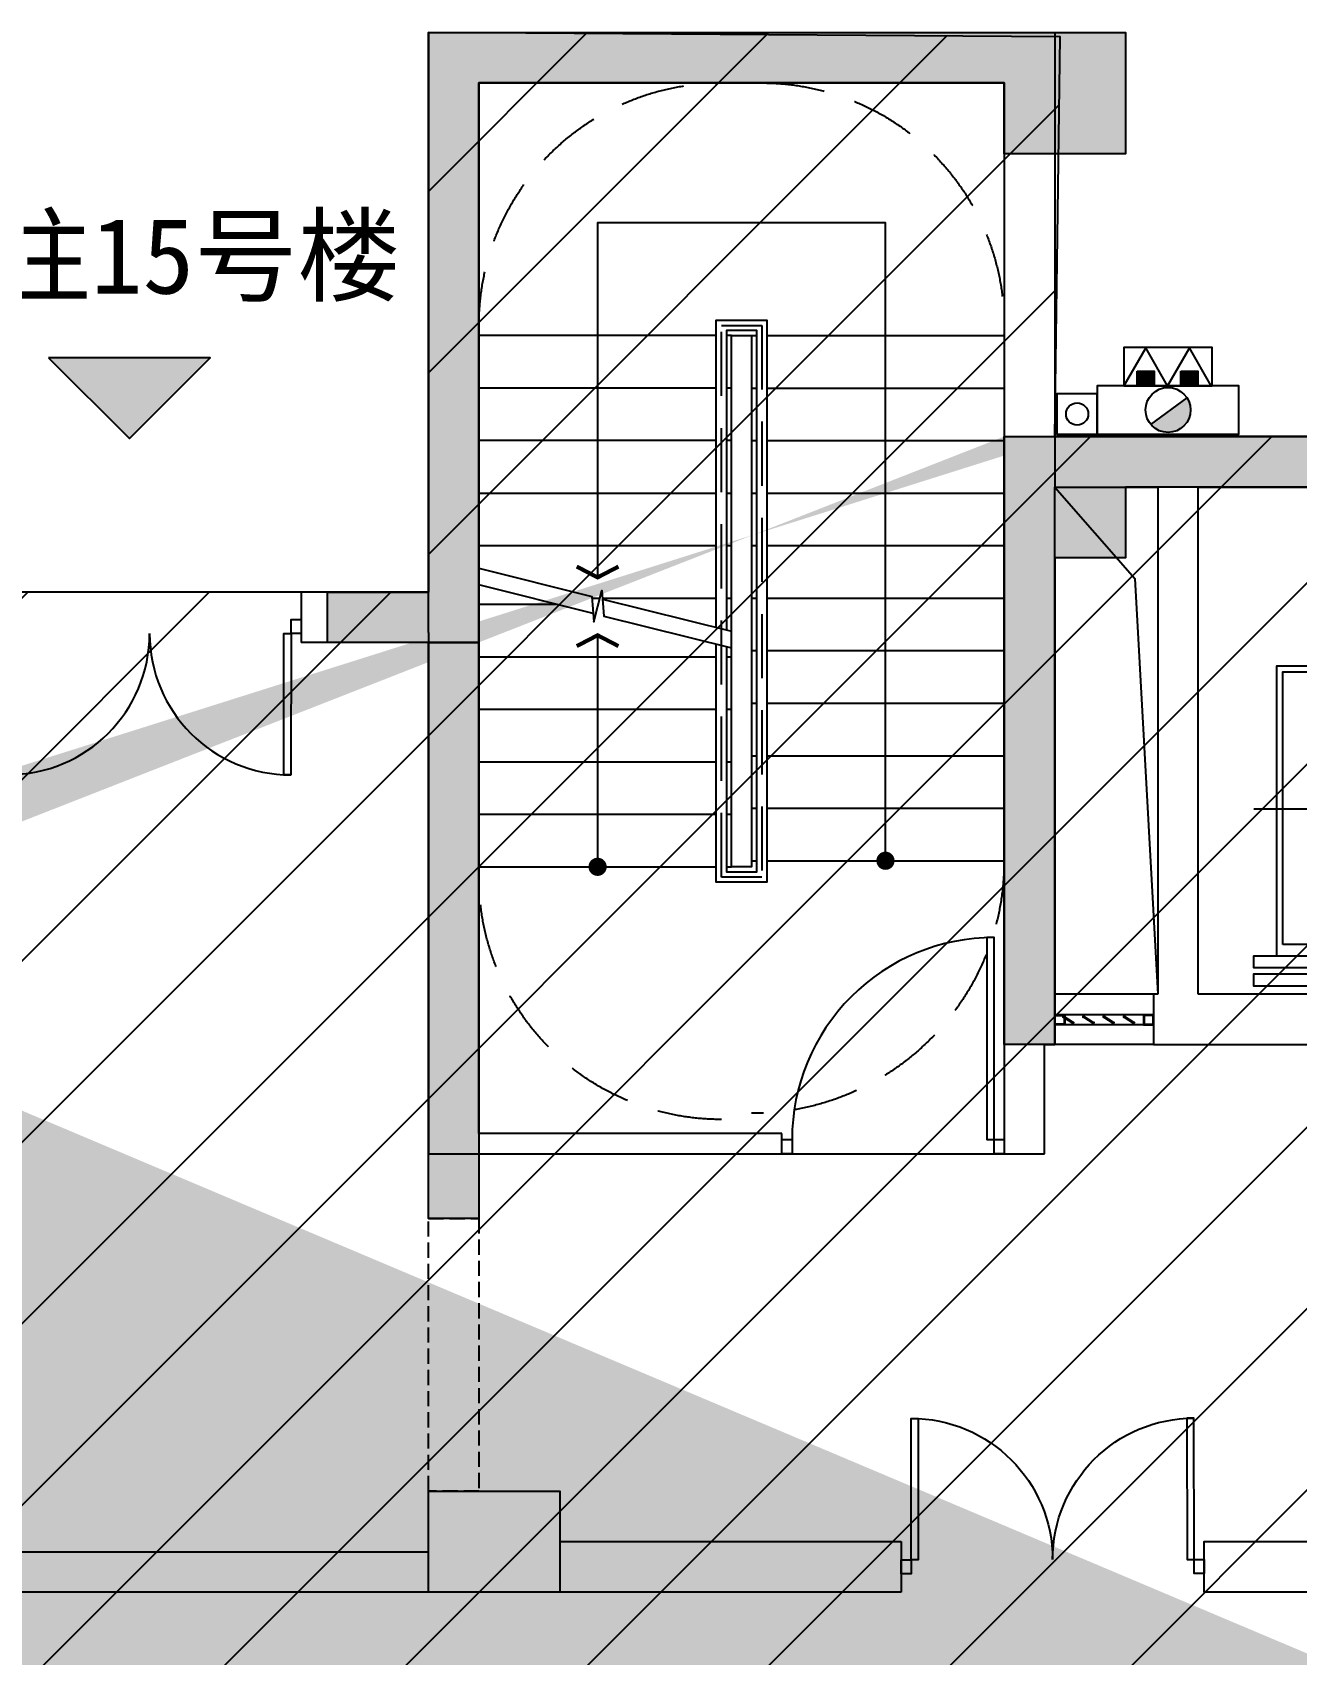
# Model space of a CAD drawing. Header units: millimetres. Extents: x 693907 to 1906102, y -24098 to 332602.
# Drawn here: x 764397 to 770654, y 153846 to 161875 of the extents above; entities that cross this region are included whole.
import ezdxf
from ezdxf.enums import TextEntityAlignment as Align

# ---------------------------------------------------------------- set-up
doc = ezdxf.new("R2010")
doc.units = ezdxf.units.MM
doc.header["$LTSCALE"] = 100
for name, pattern in [('X-BF-15$0$DASH', [0.35, 0.25, -0.1]), ('X-CORE-BF$0$HIDDEN2', [4.762499999999999, 3.175, -1.5875]), ('X-CORE-BF$0$XG-14CORE-SF$0$X1-CORE-SF$0$HIDDEN2', [4.762499999999999, 3.175, -1.5875])]:
    doc.linetypes.add(name, pattern=pattern)
for name, color, linetype in [('-ACO-TTLB', 153, 'Continuous'), ('15#-HW-B1F$0$S-HATCH-S', 252, 'Continuous'), ('A-HATCH', 251, 'Continuous'), ('A-ROOM-IDEN', 31, 'Continuous'), ('A-WIND-IDEN', 244, 'Continuous'), ('TP-DK-1(xhs)$0$P-J-DIM-L', 70, 'Continuous'), ('TP-DK-1(xhs)$0$P-X-L', 240, 'Continuous'), ('TP-DK-1(xhs)$0$P-X-M', 2, 'Continuous'), ('TP-DK-1(xhs)$0$P-X-X', 1, 'Continuous'), ('X-BF-15$0$A-WALL', 2, 'Continuous'), ('X-BF-15$0$xref(dwg引用图层)', 7, 'Continuous'), ('X-BF-15$0$XU-CORE-1F-N$0$A-DOOR', 190, 'Continuous'), ('X-CORE-BF$0$A-HOLE-FLOR', 242, 'Continuous'), ('X-CORE-BF$0$A-INDEX', 134, 'Continuous'), ('X-CORE-BF$0$A-RAIL', 55, 'Continuous'), ('X-CORE-BF$0$A-STAIR', 142, 'Continuous'), ('X-CORE-BF$0$A-WALL', 2, 'Continuous'), ('X-CORE-BF$0$XU-CORE-28F-1F$0$A-STAIR', 142, 'Continuous'), ('X-CORE-BF$0$XU-CORE-SF$0$A-EVTR', 193, 'Continuous'), ('X-CORE-BF$0$XU-CORE-SF$0$XU-CORE-SF$0$A-DOOR', 190, 'Continuous'), ('X-CORE-BF$0$XU-CORE-SF$0$XU-CORE-SF$0$A-SILL', 135, 'Continuous'), ('X-CORE-BF$0$XU-CORE-SF$0$XU-CORE-SF$0$A-STAIR', 142, 'Continuous'), ('X-CORE-BF$0$XU-CORE-SF$0$XU-CORE-SF$0$A-WIND', 126, 'Continuous'), ('xref(dwg引用图层)', 7, 'Continuous')]:
    doc.layers.add(name, color=color, linetype=linetype)
doc.layers.add('X-CORE-BF$0$XG-14CORE-SF$0$X1-CORE-SF$0$-ACO-PLTW', color=220, linetype='X-CORE-BF$0$XG-14CORE-SF$0$X1-CORE-SF$0$HIDDEN2', plot=False)
doc.styles.add('华文细黑', font='STXIHEI.TTF')

# ---------------------------------------------------------------- blocks, each defined once
blk = doc.blocks.new('*U272')
at = {"linetype": 'ByBlock', "lineweight": -2}
for points in [[(85.63800413600178, 734.9259365729326), (85.03035064822492, 34.92620031781171), (50.0303638354689, 34.95658299220056), (50.63801732324574, 734.9563192473214)], [(1415.637503020732, 733.7713949461566), (1415.029849532955, 33.77165869103573), (1450.029836345711, 33.74127601664689), (1450.637489833488, 733.7410122717677)], [(0.0303826743888418, 34.99998681275604), (50.0303638354689, 34.95658299220056), (49.96959848669122, -35.04339063331153), (-0.0303826743888418, -34.99998681275604)], [(1450.029836345711, 33.74127601664689), (1500.029817506791, 33.6978721960914), (1499.969052158013, -36.30210142942069), (1449.969070996933, -36.25869760886521)]]:
    blk.add_lwpolyline(points, close=True, dxfattribs=at)
for centre, start, end in [((50.0303638354689, 34.95658299220056), 359.950262879102, 89.95026287910191), ((1450.02983634571, 33.74127601664689), 89.95026287910191, 179.9502628791019)]:
    blk.add_arc(centre, 699.9999999999999, start, end, dxfattribs=at)
blk = doc.blocks.new('X-CORE-BF$0$XU-CORE-SF$0$A-EVTR-a')
for p, q in [((2.91038304567337e-11, 1825.000000000004), (0, 0)), ((-429.9999999999127, 1700.000000000011), (-429.9999999999709, 1750.000000000007)), ((-379.9999999999418, 1725.000000000004), (-429.9999999999709, 1725.000000000007)), ((380, 1725.000000000004), (430.0000000000291, 1725.000000000007)), ((429.9999999999709, 1700.000000000011), (430.0000000000291, 1750.000000000007)), ((843.999970488745, 915.0000000000218), (-843.9999999999709, 915.0000000000218)), ((550.0000000000291, 3.637978807091713e-12), (-549.9999999999709, 3.637978807091713e-12))]:
    blk.add_line(p, q)
for points in [[(-379.9999999999418, 1775.000000000004), (379.9999999999709, 1775.000000000004), (379.9999999999709, 1675.000000000004), (-379.9999999999127, 1675.000000000004)], [(843.999970488745, 190.0000000000036), (843.999970488745, 130.0000000000036), (-843.9999999999709, 130.0000000000036), (-843.9999999999709, 190.0000000000036)], [(843.999970488745, 100.0000000000036), (843.999970488745, 40.00000000000364), (-843.9999999999709, 40.00000000000364), (-843.9999999999709, 100.0000000000036)]]:
    blk.add_lwpolyline(points, close=True)
for points in [[(-731, 190.0000000000036), (-731, 1625.000000000004), (731.0000000000291, 1625.000000000004), (731.0000000000291, 190.0000000000036)], [(-700, 245.0000000000036), (-700, 1595.000000000004), (700.0000000000291, 1595.000000000004), (700.0000000000291, 245.0000000000036)], [(-399.9999999999709, 245.0000000000036), (-700, 245.0000000000036)], [(-399.9999999999709, 190.0000000000036), (-399.9999999999709, 245.0000000000036)], [(700.0000000000291, 245.0000000000036), (400.0000000000291, 245.0000000000036)], [(400.0000000000291, 245.0000000000036), (400.0000000000291, 190.0000000000036)]]:
    blk.add_lwpolyline(points)
blk.add_circle((2.91038304567337e-11, 1725.227272725901), 60)
blk.add_ellipse((0, 915.0000000000218), major_axis=(-60.06406158313622, 1.2783456e-09), ratio=0.9189189187334816, start_param=-1.570796326775339, end_param=4.712388980404247)
blk = doc.blocks.new('*U236')
for p, q in [((-25, 2.619345e-10), (-25.00000000000004, 489.9999999997092)), ((24.99999999988359, 2.619345e-10), (24.99999999988355, 489.9999999997092))]:
    blk.add_line(p, q)
for points in [[(24.99999999988355, 489.9999999997092), (-25.00000000011646, 489.9999999997092), (-25.00000000011646, 439.9999999997237), (24.99999999988355, 439.9999999997237)], [(24.99999999988355, 489.9999999997092), (-25.00000000011646, 489.9999999997092), (-25.00000000011646, 439.9999999997237), (24.99999999988355, 439.9999999997237)], [(21.99999999988355, 486.9999999997092), (-22.00000000011645, 486.9999999997092), (-22.00000000011645, 442.9999999997237), (21.99999999988355, 442.9999999997237)], [(21.99999999988355, 486.9999999997092), (-22.00000000011645, 486.9999999997092), (-22.00000000011645, 442.9999999997237), (21.99999999988355, 442.9999999997237)], [(15.99999999534339, 395.0000000000073), (12.99999999580905, 395.0000000000073), (12.99999999580905, 398.9013705176549), (-16.00000000488944, 445.0000000000073), (-16.00000000488944, 450.0000000000218), (-13.00000000488944, 450.0000000000073), (-13.00000000488944, 446.0987830509475), (15.99999999580905, 399.9999999995125), (15.99999999580905, 395.0000000000073)], [(15.99999999534339, 295.0000000000073), (12.99999999580905, 295.0000000000073), (12.99999999580905, 298.9013705176549), (-16.00000000488944, 345.0000000000073), (-16.00000000488944, 350.0000000000218), (-13.00000000488944, 350.0000000000073), (-13.00000000488944, 346.0987830509475), (15.99999999580905, 299.9999999995125), (15.99999999580905, 295.0000000000073)], [(15.99999999534339, 195.0000000000073), (12.99999999580905, 195.0000000000073), (12.99999999580905, 198.9013705176549), (-16.00000000488944, 245.0000000000073), (-16.00000000488944, 250.0000000000218), (-13.00000000488944, 250.0000000000073), (-13.00000000488944, 246.0987830509475), (15.99999999580905, 199.9999999995125), (15.99999999580905, 195.0000000000073)], [(15.99999999534339, 95.00000000000728), (12.99999999580905, 95.00000000000728), (12.99999999580905, 98.90137051765487), (-16.00000000488944, 145.0000000000073), (-16.00000000488944, 150.0000000000218), (-13.00000000488944, 150.0000000000073), (-13.00000000488944, 146.0987830509475), (15.99999999580905, 99.99999999951251), (15.99999999580905, 95.00000000000728)], [(24.99999999988359, 0), (-25, 0), (-25, 50), (24.99999999988359, 50)], [(24.99999999988359, 0), (-25, 0), (-25, 50), (24.99999999988359, 50)], [(21.99999999988358, 3), (-22, 3), (-22, 47), (21.99999999988358, 47)], [(21.99999999988358, 3), (-22, 3), (-22, 47), (21.99999999988358, 47)]]:
    blk.add_lwpolyline(points, close=True)
blk = doc.blocks.new('*U237')
at = {"color": 0, "linetype": 'ByBlock', "lineweight": -2}
for points in [[(-85.00000000000955, 1034.999999999999), (-85.00000000000023, 34.99999999999928), (-50.00000000000068, 34.99999999999957), (-50.00000000000909, 1035)], [(-1100, 34.99999999999), (-1050, 34.99999999999014), (-1050, -35.00000000000971), (-1100, -35.0000000000099)], [(-50.00000000000068, 34.99999999999957), (-4.547473508864641e-13, 35.00000000000007), (4.547473508864641e-13, -35.00000000000007), (-49.99999999999955, -35.00000000000062)]]:
    blk.add_lwpolyline(points, close=True, dxfattribs=at)
blk.add_arc((-50.00000000000068, 34.99999999999957), 999.9999999999985, 89.99999999998697, 180.0000000000015, dxfattribs=at)
blk = doc.blocks.new('*U234')
blk.add_line((0, 1146.066007529217), (0, 5.820766091346741e-11))
at = {"const_width": 20}
blk.add_lwpolyline([(-103.2712357440614, 1092.438606896735), (0, 1146.066007529217), (103.2712357440614, 1092.438606896735)], dxfattribs=at)
at = {"const_width": 44.99995500000003}
blk.add_lwpolyline([(-5.763661987613887, -21.7492341932375, 0.9999999999999999), (5.763661987613887, 21.7492341932375, 1)], format="xyb", close=True, dxfattribs=at)
blk = doc.blocks.new('*U235')
blk.add_lwpolyline([(0, 5.820766091346741e-11), (0, 3158.309481982392), (1424.999878989211, 3158.309481982392), (1424.999878989211, 1402.493815902756)])
at = {"const_width": 20}
blk.add_lwpolyline([(1528.271114733272, 1456.121216535237), (1424.999878989211, 1402.493815902756), (1321.728643245149, 1456.121216535237)], dxfattribs=at)
at = {"const_width": 44.99995500000003}
blk.add_lwpolyline([(-5.763661987613887, -21.7492341932375, 0.9999999999999999), (5.763661987613887, 21.7492341932375, 1)], format="xyb", close=True, dxfattribs=at)
blk = doc.blocks.new('X-CORE-BF')
at = {"layer": 'X-CORE-BF$0$A-HOLE-FLOR'}
blk.add_lwpolyline([(10090.00003948266, 11609.99986065071), (9692.60833295955, 11157.47644970033), (9580.000042568485, 9099.999860619952)], dxfattribs=at)
at = {"layer": 'X-CORE-BF$0$A-INDEX'}
for points in [[(12939.99992855525, 11208.20163235982), (12380.27817986027, 11068.27119518608), (12370.57675485882, 10942.15267016719), (12331.77105485302, 11097.37547019045), (12322.06962985155, 10971.25694517155), (11689.99992765986, 10813.23951962364)], [(12373.81056319263, 10984.19217850682), (12939.99992464075, 11125.73951886885)], [(12328.5372465192, 11055.33596185082), (11689.9999283079, 10895.70163229798)]]:
    blk.add_lwpolyline(points, dxfattribs=at)
at = {"layer": 'X-CORE-BF$0$A-RAIL'}
for points in [[(11764.99992833185, 10914.45163230397), (11764.99993498702, 12434.98101666396), (11514.9999344156, 12434.98101666396), (11514.99991914566, 9654.54009588165), (11764.99991914566, 9654.54009588165), (11764.99992772336, 10831.98951963951)], [(11714.99992764585, 10819.48951962014), (11714.99991914566, 9704.54009588165), (11564.99991914566, 9704.54009588165), (11564.99993446232, 12384.98101666396), (11714.99993511927, 12384.98101666396), (11714.9999282831, 10901.95163229178)]]:
    blk.add_lwpolyline(points, dxfattribs=at)
at = {"layer": 'X-CORE-BF$0$A-STAIR'}
blk.add_lwpolyline([(11589.99993449506, 12359.98101666396), (11589.99991914519, 9729.764070178819), (11689.99991914519, 9729.764070178819), (11689.99993981517, 12359.98101666396)], close=True, dxfattribs=at)
at = {"layer": 'X-CORE-BF$0$A-STAIR', "linetype": 'X-CORE-BF$0$HIDDEN2'}
for centre, radius, start, end in [((11539.99994005216, 12409.98101666396), 1200.01065881076, 89.75850966096029, 182.3879942400148), ((11739.99993425806, 12409.98101666396), 1200.01065881076, 357.6120057599852, 90.24149033903963), ((11589.99991938266, 9759.981016663962), 1249.999876814172, 180, 270), ((11739.99991996642, 9679.54009588165), 1200.020725846516, 270, 1.69240073923495)]:
    blk.add_arc(centre, radius, start, end, dxfattribs=at)
at = {"layer": 'X-CORE-BF$0$A-WALL'}
for p, q in [((12940.00004256848, 13609.98101666469), (10340.00004256848, 13609.98101666469)), ((10340.00004256848, 13609.98101666469), (10340.00004256848, 8409.981016664475)), ((12939.99979572283, 8409.981016664417), (12940.00004256848, 13609.98101666469)), ((9380.000042568485, 11609.99986061995), (7260.000042568485, 11609.99986061995)), ((7260.000042568485, 11609.99986061995), (7260.000042568485, 9099.999860619952)), ((9380.000042568485, 9099.999860619952), (9380.000042568485, 11609.99986061995)), ((10090.00003948266, 11609.99986065071), (9580.000042568485, 11609.99986061995)), ((9580.000042568485, 11609.99986061995), (9580.000042568485, 9099.999860619952)), ((10090.00003948266, 9099.999860650714), (10090.00003948266, 11609.99986065071)), ((13189.9995902142, 10889.99984677695), (13189.9998390591, 8309.981016664475)), ((7260.000042568485, 9099.999860619952), (7710.000042568485, 9099.999860619973)), ((7710.000042568485, 9099.999860619973), (7710.000042568485, 8849.999860619973)), ((8810.000042568485, 8849.999860619973), (8810.000042568485, 9099.999860619973)), ((8810.000042568485, 9099.999860619973), (9380.000042568485, 9099.999860619952)), ((9580.000042568485, 9099.999860619952), (9600.000042568485, 9099.999860619952)), ((9600.000042568485, 9099.999860619952), (9600.000042568485, 8849.999860619952)), ((10090.00004256848, 8849.999860619952), (10090.00004256848, 9099.999860619952)), ((10090.00004256848, 9099.999860619952), (10090.00003948266, 9099.999860650714)), ((7710.000042568485, 8849.999860619973), (7582.998118382005, 8849.999860599193)), ((9600.000042568485, 8849.999860619952), (8810.000042568485, 8849.999860619973)), ((10140.00004256848, 8849.999860619952), (10090.00004256848, 8849.999860619952)), ((10140.00004256848, 8309.981016664475), (10140.00004256848, 8849.999860619952)), ((13189.99981976712, 8509.999920076836), (13189.9997917419, 8509.999920076836)), ((13189.9997917419, 8509.999920076836), (13189.9997917419, 8309.981016664475)), ((10340.00004256848, 8409.981016664475), (10340.00004256848, 8409.981016664475)), ((10340.00004256848, 8409.981016664475), (10340.00004256848, 8309.981016664475)), ((11440.00004256848, 8309.98101666442), (11440.00004256848, 8409.981016664478)), ((11440.00004256848, 8409.981016664478), (12939.99979572283, 8409.981016664417)), ((10340.00004256848, 8309.981016664475), (10140.00004256848, 8309.981016664475)), ((11660.00004256848, 8309.981016664475), (11440.00004256848, 8309.98101666442)), ((11780.00004256846, 8309.981016664475), (11660.00004256846, 8309.981016664475)), ((11660.00004256846, 8309.981016664475), (11660.00004256848, 8309.981016664475)), ((13189.9998390591, 8309.981016664475), (11780.00004256848, 8309.981016664475)), ((11780.00004256848, 8309.981016664475), (11780.00004256846, 8309.981016664475))]:
    blk.add_line(p, q, dxfattribs=at)
for points in [[(13189.9995902142, 10889.99984677695), (13189.9995902142, 13859.98101667001), (10090.00003948266, 13859.98101660394), (10090.00003948266, 11609.99986065071)], [(7010.000041480671, 9099.99985512023), (7010.000040899555, 10790.00002438316)]]:
    blk.add_lwpolyline(points, dxfattribs=at)
at = {"layer": 'X-CORE-BF$0$XG-14CORE-SF$0$X1-CORE-SF$0$-ACO-PLTW'}
blk.add_lwpolyline([(11739.99993425806, 12409.98101666396), (11539.99993372319, 12409.98101666396), (11539.99991996642, 9679.54009588165), (11739.99991996642, 9679.54009588165)], close=True, dxfattribs=at)
at = {"layer": 'X-CORE-BF$0$XU-CORE-28F-1F$0$A-STAIR'}
for p, q in [((11714.99998143205, 11579.98101666396), (11689.99998152431, 11579.98101666396)), ((12939.99979572283, 11579.98101666396), (11764.99998130831, 11579.98101666396)), ((11714.99997264714, 11319.98101666396), (11689.99997261407, 11319.98101666396)), ((12939.99979572283, 11319.98101666396), (11764.99997277238, 11319.98101666396)), ((11714.99996386224, 11059.98101666396), (11689.99996370383, 11059.98101666396)), ((12328.8945584279, 11059.98101666396), (11764.99996423645, 11059.98101666396)), ((12379.6404738201, 11059.98101666396), (12341.11966823463, 11059.98101666396)), ((12939.99979572283, 11029.98111208443), (12556.96629750308, 11029.98111208443)), ((11714.99995507732, 10769.98111208443), (11689.99995479359, 10769.98111208443)), ((12939.99979572283, 10769.98111208443), (11764.9999557005, 10769.98111208443)), ((11714.99994629242, 10509.98111208443), (11689.99994588335, 10509.98111208443)), ((12939.99979572283, 10509.98111208443), (11764.99994716457, 10509.98111208443)), ((11714.99993750751, 10249.98111208443), (11689.99993697311, 10249.98111208443)), ((12939.99979572283, 10249.98111208443), (11764.99993862864, 10249.98111208443)), ((11714.9999287226, 9989.981112084432), (11689.99992806287, 9989.981112084432)), ((12939.99979572283, 9989.981112084432), (11764.9999300927, 9989.981112084432)), ((11714.99991993769, 9729.981112084432), (11689.99991915263, 9729.981112084432)), ((12939.99979572283, 9729.981112084432), (11764.99992155677, 9729.981112084432))]:
    blk.add_line(p, q, dxfattribs=at)
for points in [[(11514.99991981302, 12359.98101666396), (10340.00004256848, 12359.98101666396)], [(11589.99991938266, 12359.98101666396), (11564.99991945818, 12359.98101666396)], [(11689.99995492757, 12359.98101666396), (11714.99995485205, 12359.98101666396)], [(11764.99995449721, 12359.98101666396), (12939.99983174174, 12359.98101666396)], [(11514.99991981302, 12099.98101666396), (10340.00004256848, 12099.98101666396)], [(11589.99991938266, 12099.98101666396), (11564.99991945818, 12099.98101666396)], [(11689.99995492757, 12099.98101666396), (11714.99995485205, 12099.98101666396)], [(11764.99995449721, 12099.98101666396), (12939.99983174174, 12099.98101666396)], [(11514.99991981302, 11839.98101666396), (10340.00004256848, 11839.98101666396)], [(11589.99991938266, 11839.98101666396), (11564.99991945818, 11839.98101666396)], [(11689.99995492757, 11839.98101666396), (11714.99995485205, 11839.98101666396)], [(11764.99995449721, 11839.98101666396), (12939.99983174174, 11839.98101666396)], [(11514.99991981302, 11579.98101666396), (10340.00004256848, 11579.98101666396)], [(11589.99991938266, 11579.98101666396), (11564.99991945818, 11579.98101666396)], [(11514.99991981302, 11319.98101666396), (10340.00004256848, 11319.98101666396)], [(11589.99991938266, 11319.98101666396), (11564.99991945818, 11319.98101666396)], [(11514.99991981302, 11059.98101666396), (10340.00004256848, 11059.98101666396)], [(11589.99991938266, 11059.98101666396), (11564.99991945818, 11059.98101666396)], [(11514.99991981302, 10799.98101666396), (10340.00004256848, 10799.98101666396)], [(11589.99991938266, 10799.98101666396), (11564.99991945818, 10799.98101666396)], [(11514.99991981302, 10539.98101666396), (10340.00004256848, 10539.98101666396)], [(11589.99991938266, 10539.98101666396), (11564.99991945818, 10539.98101666396)], [(11514.99991981302, 10279.98101666396), (10340.00004256848, 10279.98101666396)], [(11589.99991938266, 10279.98101666396), (11564.99991945818, 10279.98101666396)], [(11514.99991981302, 10019.98101666396), (10340.00004256848, 10019.98101666396)], [(11589.99991938266, 10019.98101666396), (11564.99991945818, 10019.98101666396)], [(11514.99991981302, 9759.981016663962), (10340.00004256848, 9759.981016663962)], [(11589.99991938266, 9759.981016663962), (11564.99991945818, 9759.981016663962)]]:
    blk.add_lwpolyline(points, dxfattribs=at)
at = {"layer": 'X-CORE-BF$0$XU-CORE-SF$0$XU-CORE-SF$0$A-SILL'}
for points in [[(9600.000042568485, 9099.999860619952), (10090.00004256848, 9099.999860619952)], [(9600.000042568485, 8849.999860619952), (10090.00004256854, 8849.99986062129)]]:
    blk.add_lwpolyline(points, dxfattribs=at)
at = {"layer": 'X-CORE-BF$0$XU-CORE-SF$0$XU-CORE-SF$0$A-STAIR'}
blk.add_lwpolyline([(11440.00004256848, 8309.98101666442), (10340.00004256848, 8309.98101666442)], dxfattribs=at)
at = {"layer": 'X-CORE-BF$0$A-INDEX'}
blk.add_blockref('*U235', (10927.49997965059, 9759.981016663962), dxfattribs=at)
at = {"layer": 'X-CORE-BF$0$A-INDEX', "xscale": -1}
blk.add_blockref('*U234', (12352.4998586398, 9729.981112084432), dxfattribs=at)
at = {"layer": 'X-CORE-BF$0$XU-CORE-SF$0$A-EVTR', "xscale": -1}
blk.add_blockref('X-CORE-BF$0$XU-CORE-SF$0$A-EVTR-a', (8260.000042568543, 9099.999860619973), dxfattribs=at)
at = {"layer": 'X-CORE-BF$0$XU-CORE-SF$0$XU-CORE-SF$0$A-DOOR', "extrusion": (0, 0, -1), "zscale": -1}
blk.add_blockref('*U237', (-10340.00004256848, 8344.981016664431), dxfattribs=at)
at = {"layer": 'X-CORE-BF$0$XU-CORE-SF$0$XU-CORE-SF$0$A-WIND', "rotation": 270}
blk.add_blockref('*U236', (9600.000042568776, 8972.821054963162), dxfattribs=at)
blk = doc.blocks.new('*U274')
at = {"linetype": 'ByBlock', "lineweight": -2}
for points in [[(-0.03038267438884178, -34.99998681275603), (49.96959848669122, -35.04339063331153), (50.0303638354689, 34.95658299220055), (0.03038267438884178, 34.99998681275603)], [(1449.969070996933, -36.25869760886521), (1499.969052158013, -36.30210142942069), (1500.029817506791, 33.6978721960914), (1450.02983634571, 33.74127601664688)], [(84.36193181167042, -735.0735095628213), (84.96958529944723, -35.07377330770037), (49.96959848669122, -35.04339063331153), (49.36194499891437, -735.0431268884323)], [(1414.3614306964, -736.2280511895972), (1414.969084184177, -36.22831493447636), (1449.969070996933, -36.25869760886521), (1449.361417509157, -736.2584338639859)]]:
    blk.add_lwpolyline(points, close=True, dxfattribs=at)
for centre, start, end in [((49.96959848669122, -35.04339063331153), 269.950262879102, 359.950262879102), ((1449.969070996933, -36.25869760886521), 179.950262879102, 269.950262879102)]:
    blk.add_arc(centre, 699.9999999999998, start, end, dxfattribs=at)
blk = doc.blocks.new('X-BF-15')
at = {"color": 4, "linetype": 'X-BF-15$0$DASH', "ltscale": 3}
blk.add_lwpolyline([(27210.00033089661, 6639.999654809071), (27210.00033089655, 7989.999654809071), (27460.19791106982, 7989.999654809071), (27460.19791106987, 6639.999654809071)], close=True, dxfattribs=at)
at = {"layer": 'X-BF-15$0$A-WALL'}
for p, q in [((26580.06332537756, 11089.99976301403), (26580.06332537756, 10839.99976301403)), ((27860.0019027055, 6389.827003708691), (29550.06131385235, 6389.827003708691)), ((29550.06131385235, 6389.827003708691), (29550.06131385235, 6139.999654809071)), ((24500.4034093628, 6339.827003708691), (27210.0019027055, 6339.827003708575)), ((27210.00190270555, 6139.999654809013), (24300.4262781346, 6139.999654809071)), ((29550.06131385235, 6139.999654809071), (27860.00190270544, 6139.999654809071))]:
    blk.add_line(p, q, dxfattribs=at)
for points in [[(27210.00039553657, 11089.99976301403), (26580.06332537756, 11089.99976301403)], [(27210.00039071401, 10839.99976301403), (26580.06332537756, 10839.99976301403)], [(33339.99995744895, 6139.999654809071), (31050.03875689188, 6139.999654809071), (31050.03875689188, 6389.827003708691), (33139.79443493395, 6389.827003708691)]]:
    blk.add_lwpolyline(points, dxfattribs=at)
at = {"layer": 'X-BF-15$0$xref(dwg引用图层)', "xscale": -1}
blk.add_blockref('X-CORE-BF', (40399.99998575079, 0), dxfattribs=at)
at = {"layer": 'X-BF-15$0$XU-CORE-1F-N$0$A-DOOR', "rotation": 180}
blk.add_blockref('*U272', (26580.03294270314, 10919.66441699292), dxfattribs=at)
at = {"layer": 'X-BF-15$0$XU-CORE-1F-N$0$A-DOOR', "xscale": -1, "rotation": 180}
blk.add_blockref('*U274', (29550.06131385235, 6264.913329258852), dxfattribs=at)
blk = doc.blocks.new('15#-HW-B1F$0$1616121653', base_point=(510310.1637273663, -168713.9568305279))
at = {"layer": '15#-HW-B1F$0$S-HATCH-S'}
h = blk.add_hatch(color=256, dxfattribs=at)
h.dxf.hatch_style = 1
h.paths.add_polyline_path([(547710.3661771624, -157423.956800355), (547010.3661345802, -157423.9568003549), (547010.3661345802, -157673.9568003549), (547460.3661407642, -157673.9568003549), (547460.3663102058, -160363.9569046612), (548320.3664494455, -160363.9569046612), (548320.3664494455, -160113.9569046612), (547710.3662978378, -160113.9569046612)], flags=17)
edge = h.paths.add_edge_path()
edge.add_line((551860.3934972812, -166453.9568003549), (551860.5646819114, -167953.9568003549))
edge.add_line((551860.5646819114, -167953.9568003549), (551860.5646819114, -168003.9569533721))
edge.add_line((551860.5646819114, -168003.9569533721), (551110.5646819114, -168003.9569533721))
edge.add_line((551110.5646819114, -168003.9569533721), (551110.5646819114, -167753.9569533721))
edge.add_line((551110.5646819114, -167753.9569533721), (551610.3662069929, -167753.9569533721))
edge.add_line((551610.3662069929, -167753.9569533721), (551610.1980571961, -166453.9767687804))
edge.add_line((551610.1980571961, -166453.9767687804), (551360.3934995602, -166453.9767687804))
edge.add_line((551360.3934995602, -166453.9767687804), (551360.3934995602, -165953.9767687804))
edge.add_line((551360.3934995602, -165953.9767687804), (551860.3934995602, -165953.9767687804))
edge.add_line((551860.3934995602, -165953.9767687804), (551860.3934995602, -166453.9767687804))
edge.add_line((551110.5647244691, -162123.956953372), (551860.5646819114, -162123.956953372))
edge.add_line((551860.5646819114, -162123.956953372), (551860.5646819114, -163773.9569046612))
edge.add_line((551860.5646819114, -163773.9569046612), (551610.3662070041, -163773.9569046612))
edge.add_line((551610.3662070041, -163773.9569046612), (551610.3662070041, -162373.9582608762))
edge.add_line((551610.3662070041, -162373.9582608762), (549460.36698539, -162373.9582608762))
edge.add_line((549460.36698539, -162373.9582608762), (549460.36698539, -162123.9569046611))
edge.add_line((549460.36698539, -162123.9569046611), (550860.36698539, -162123.9569046611))
edge.add_line((550860.3668711134, -162123.956953372), (550860.3668711134, -160363.9569046612))
edge.add_line((550860.3668711134, -160363.9569046612), (550360.3668711134, -160363.9569046612))
edge.add_line((550360.3668711134, -160363.9569046612), (550360.3668711134, -160113.9569046612))
edge.add_line((550360.3668711134, -160113.9569046612), (550860.3668711134, -160113.9569046612))
edge.add_line((550860.3668711134, -160113.9569046612), (550860.366871113, -159263.9569046611))
edge.add_line((550860.366871113, -159263.9569046611), (550610.5647244689, -159263.9569046611))
edge.add_line((550610.5647244689, -159263.9569046611), (550610.5647244689, -158763.9569046611))
edge.add_line((550610.5647244689, -158763.9569046611), (551110.5647244689, -158763.9569046611))
edge.add_line((551110.5647244689, -158763.9569046611), (551110.5647244691, -159263.9569046611))
edge.add_line((551110.5647244691, -159263.9569046611), (551110.5647244691, -160363.9569046612))
edge.add_line((551110.5647244691, -160363.9569046612), (551110.3668711134, -160363.9569046612))
edge.add_line((551110.3668711134, -160363.9569046612), (551110.3668711134, -162123.956953372))
edge.add_line((538820.3659660635, -168003.9572796901), (538820.3659703413, -164853.9569076179))
edge.add_line((538820.3659703413, -164853.9569076179), (538570.3659703413, -164853.9569076179))
edge.add_line((538570.3659703413, -164853.9569076179), (538570.3659660635, -166753.9569076179))
edge.add_line((538570.3659660635, -166753.9569076179), (537920.3662070297, -166753.9569076179))
edge.add_line((537920.3662070297, -166753.9569076179), (537920.3662070297, -167003.9569076179))
edge.add_line((537920.3662070297, -167003.9569076179), (538570.3659660635, -167003.9569076179))
edge.add_line((538570.3659660635, -167003.9569076179), (538570.3659660635, -168003.95727969))
edge.add_line((538570.3659660635, -168003.95727969), (538820.3659660635, -168003.9569533721))
edge.add_line((544750.3664408266, -167503.956930495), (544750.3664408266, -167003.9569076179))
edge.add_line((544750.3664408266, -167003.9569076179), (545400.3661998603, -167003.9569076179))
edge.add_line((545400.3661998603, -167003.9569076179), (545400.3661998603, -166753.9569076179))
edge.add_line((545400.3661998603, -166753.9569076179), (544750.3664408266, -166753.9569076179))
edge.add_line((544750.3664408266, -166753.9569076179), (544750.3664444052, -164853.9569076179))
edge.add_line((544750.3664444052, -164853.9569076179), (544500.3664444052, -164853.9569076179))
edge.add_line((544500.3664444052, -164853.9569076179), (544500.3664403413, -168003.9569533721))
edge.add_line((544500.3664403413, -168003.9569533721), (544750.3664408266, -168003.9569533721))
edge.add_line((544750.3664408266, -168003.9569533721), (545000.366449445, -168003.956953372))
edge.add_line((545000.366449445, -168003.956953372), (545000.366449445, -167503.9572796901))
edge.add_line((545000.366449445, -167503.9572796901), (544750.3664408266, -167503.9572796901))
edge.add_line((511160.366210027, -166303.9575310281), (511160.366210027, -168003.9568003549))
edge.add_line((511160.366210027, -168003.9568003549), (537195.3659660628, -168003.9569049267))
edge.add_line((537195.3659660628, -168003.9569049267), (537195.3659660628, -167703.9572309791))
edge.add_line((537195.3659660628, -167703.9572309791), (535250.8848694912, -167703.9572309791))
edge.add_line((535250.8848694912, -167703.9572309791), (535250.630237232, -164953.9569076179))
edge.add_line((535250.630237232, -164953.9569076179), (535000.630237232, -164953.9569076179))
edge.add_line((535000.630237232, -164953.9569076179), (535000.3659660635, -167703.9568003549))
edge.add_line((535000.3659660635, -167703.9568003549), (528120.3670196899, -167703.9568003549))
edge.add_line((528120.3670196899, -167703.9568003549), (528120.3670196899, -164953.9569076179))
edge.add_line((528120.3670196899, -164953.9569076179), (527870.3670196899, -164953.9569076179))
edge.add_line((527870.3670196899, -164953.9569076179), (527870.3670196899, -167703.9572309791))
edge.add_line((527870.3670196899, -167703.9572309791), (524550.3664509684, -167703.9572309791))
edge.add_line((524550.3664509684, -167703.9572309791), (524550.3664509684, -167003.9569076179))
edge.add_line((524550.3664509684, -167003.9569076179), (525200.3662100022, -167003.9569076179))
edge.add_line((525200.3662100022, -167003.9569076179), (525200.3662100022, -166753.9569076179))
edge.add_line((525200.3662100022, -166753.9569076179), (524550.3664509684, -166753.9569076179))
edge.add_line((524550.3664509684, -166753.9569076179), (524550.366450968, -164853.9569076179))
edge.add_line((524550.366450968, -164853.9569076179), (524300.366450968, -164853.9569076179))
edge.add_line((524300.366450968, -164853.9569076179), (524300.3664509684, -167703.9572309791))
edge.add_line((524300.3664509684, -167703.9572309791), (518620.365967586, -167703.9572309791))
edge.add_line((518620.365967586, -167703.9572309791), (518620.3659634838, -164853.9569076179))
edge.add_line((518620.3659634838, -164853.9569076179), (518370.3659634838, -164853.9569076179))
edge.add_line((518370.3659634838, -164853.9569076179), (518370.365967586, -166753.9569076179))
edge.add_line((518370.365967586, -166753.9569076179), (517720.3662085522, -166753.9569076179))
edge.add_line((517720.3662085522, -166753.9569076179), (517720.3662085522, -167003.9569076179))
edge.add_line((517720.3662085522, -167003.9569076179), (518370.365967586, -167003.9569076179))
edge.add_line((518370.365967586, -167003.9569076179), (518370.365967586, -167703.9572309791))
edge.add_line((518370.365967586, -167703.9572309791), (515050.3665363079, -167703.9572309791))
edge.add_line((515050.3665363079, -167703.9572309791), (515050.3665363077, -164953.9569076179))
edge.add_line((515050.3665363077, -164953.9569076179), (514800.3665363077, -164953.9569076179))
edge.add_line((514800.3665363077, -164953.9569076179), (514800.3665363074, -167703.9568003549))
edge.add_line((514800.3665363074, -167703.9568003549), (511460.3662100275, -167703.9572244346))
edge.add_line((511460.3662100275, -167703.9572244346), (511460.3662100275, -165953.9581497548))
edge.add_line((511460.3662100275, -165953.9581497548), (510660.1714238001, -165953.9564994132))
edge.add_line((510660.1714238001, -165953.9564994132), (510660.1644041892, -162323.9576353381))
edge.add_line((510660.1644041892, -162323.9576353381), (511210.3662100274, -162323.9576353381))
edge.add_line((511210.3662100274, -162323.9576353381), (511210.3662100274, -163773.9569005907))
edge.add_line((511210.3662100274, -163773.9569005907), (511460.3662100275, -163773.9569005907))
edge.add_line((511460.3662100275, -163773.9569005907), (511460.3662100275, -162323.9569046611))
edge.add_line((511460.3662100275, -162323.9569046611), (513660.365431642, -162323.9569046611))
edge.add_line((513660.365431642, -162323.9569046611), (513660.365431642, -162073.9569046611))
edge.add_line((513660.365431642, -162073.9569046611), (512310.6233063887, -162073.9569046611))
edge.add_line((512310.6233063887, -162073.9569046611), (512310.3655448144, -160363.9495819206))
edge.add_line((512310.3655448144, -160363.9495819206), (512610.3655459185, -160363.9569046611))
edge.add_line((512610.3655459185, -160363.9569046611), (512610.3655459185, -160113.9569046611))
edge.add_line((512610.3655459185, -160113.9569046611), (512310.5647244688, -160113.9569046611))
edge.add_line((512310.5647244688, -160113.9569046611), (512310.5647244689, -157723.9570779619))
edge.add_line((512310.5647244689, -157723.9570779619), (515410.3668431335, -157723.9570779619))
edge.add_line((515410.3668431335, -157723.9570779619), (515410.3666879151, -160113.9569046612))
edge.add_line((515410.3666879151, -160113.9569046612), (514800.3665363074, -160113.9569046612))
edge.add_line((514800.3665363074, -160113.9569046612), (514800.3665363074, -160363.9569046612))
edge.add_line((514800.3665363074, -160363.9569046612), (515660.3666755471, -160363.9569046612))
edge.add_line((515660.3666755471, -160363.9569046612), (515660.3668462484, -157723.9570779619))
edge.add_line((515660.3668462484, -157723.9570779619), (518370.3665362751, -157723.9570779619))
edge.add_line((518370.3665362751, -157723.9570779619), (518370.3665391605, -159413.9569696178))
edge.add_line((518370.3665391605, -159413.9569696178), (518193.366539771, -159413.956969908))
edge.add_line((518193.366539771, -159413.956969908), (518193.366539771, -159663.956969908))
edge.add_line((518193.366539771, -159663.956969908), (518943.3646137904, -159663.9572471022))
edge.add_line((518943.3646137904, -159663.9572471022), (518943.3646137904, -159413.956969908))
edge.add_line((518943.3646137904, -159413.956969908), (518620.3665394516, -159413.956969908))
edge.add_line((518620.3665394516, -159413.956969908), (518620.3665363079, -156903.9571005066))
edge.add_line((518620.3665363079, -156903.9571005066), (521100.3668231948, -156903.9569860597))
edge.add_line((521100.3668231948, -156903.9569860597), (521100.3669657383, -157253.956969632))
edge.add_line((521100.3669657383, -157253.956969632), (521450.3666765384, -157253.956969632))
edge.add_line((521450.3666765384, -157253.956969632), (521450.366533995, -159663.956969908))
edge.add_line((521450.366533995, -159663.956969908), (521700.366533995, -159663.956969908))
edge.add_line((521700.366533995, -159663.956969908), (521700.366533995, -156603.9571385158))
edge.add_line((521700.366533995, -156603.9571385158), (518320.3665363079, -156603.9571385158))
edge.add_line((518320.3665363079, -156603.9571385158), (518320.3665363079, -157423.9568003549))
edge.add_line((518320.3665363079, -157423.9568003549), (512010.5647244689, -157423.9568003549))
edge.add_line((512010.5647244689, -157423.9568003549), (512010.5647244689, -160363.9569046611))
edge.add_line((512010.5647244689, -160363.9569046611), (512010.5647244625, -161973.9576353381))
edge.add_line((512010.5647244625, -161973.9576353381), (510310.1637273663, -161973.9576353381))
edge.add_line((510310.1637273663, -161973.9576353381), (510310.1721006203, -166303.9557775667))
edge.add_line((510310.1721006203, -166303.9557775667), (511160.3676106065, -166303.957531031))
edge.add_line((541719.9700723749, -156653.956969632), (542020.3661625583, -156653.9569843916))
edge.add_line((541420.3661742941, -156653.9569932889), (544750.366449445, -156653.9571367822))
edge.add_line((544750.366449445, -156653.9571367822), (544750.366449445, -157423.9568003549))
edge.add_line((544750.366449445, -157423.9568003549), (545250.366449445, -157423.9568003549))
edge.add_line((545250.366449445, -157423.9568003549), (545250.366449445, -157673.9568003549))
edge.add_line((545250.366449445, -157673.9568003549), (544750.366449445, -157673.9568003549))
edge.add_line((544750.366449445, -157673.9568003549), (544750.366449445, -159413.9569696178))
edge.add_line((544750.366449445, -159413.9569696178), (544927.3664459819, -159413.956969908))
edge.add_line((544927.3664459819, -159413.956969908), (544927.3664459819, -159663.956969908))
edge.add_line((544927.3664459819, -159663.956969908), (544700.3664459819, -159663.956969908))
edge.add_line((544700.3664459819, -159663.956969908), (544177.368371963, -159663.956969908))
edge.add_line((544177.368371963, -159663.956969908), (544177.368371963, -159413.956969908))
edge.add_line((544177.368371963, -159413.956969908), (544500.366449445, -159413.956969908))
edge.add_line((544500.366449445, -159413.956969908), (544500.366449445, -156903.956969908))
edge.add_line((544500.366449445, -156903.956969908), (542020.3661625583, -156903.956969908))
edge.add_line((542020.3661625583, -156903.956969908), (542020.3661625583, -157253.956969632))
edge.add_line((542020.3661625583, -157253.956969632), (541670.3661666715, -157253.956969632))
edge.add_line((541670.3661666715, -157253.956969632), (541670.3661718341, -159663.956969908))
edge.add_line((541670.3661718341, -159663.956969908), (541420.3661718341, -159663.956969908))
edge.add_line((541420.3661718341, -159663.956969908), (541420.3663943631, -157253.956969632))
edge.add_line((541420.3663943631, -157253.956969632), (541420.3661742941, -157253.956969632))
edge.add_line((541420.3661742941, -157253.956969632), (541420.3661742941, -156653.956969632))
edge.add_line((511160.3664914265, -168513.9568305279), (511560.3664914265, -168513.9568305279))
edge.add_line((511360.3664914265, -168713.9568305279), (511360.3664914265, -168313.9568305279))
edge.add_line((511460.3662100279, -162373.9568881253), (511460.3662100279, -162373.9569046611))
edge.add_line((524550.3667518287, -154918.9572309791), (524550.366150107, -154653.9571005066))
edge.add_line((524550.366150107, -154653.9571005066), (521100.3665920094, -154653.9571005066))
edge.add_line((521100.3665920094, -154653.9571005066), (521100.3665920094, -155253.9571005066))
edge.add_line((521100.3665920094, -155253.9571005066), (521700.366533995, -155253.9571005066))
edge.add_line((521700.366533995, -155253.9571005066), (521700.366533995, -154903.9571005066))
edge.add_line((521700.366533995, -154903.9571005066), (524300.3665339949, -154903.9571005066))
edge.add_line((524300.3665339949, -154903.9571005066), (524300.3670196899, -155003.956969908))
edge.add_line((524300.3670196899, -155003.956969908), (524300.3670196899, -157673.9568003549))
edge.add_line((524300.3670196899, -157673.9568003549), (525050.3670196899, -157673.9568003549))
edge.add_line((525050.3670196899, -157673.9568003549), (525050.3670196899, -157423.9568003549))
edge.add_line((525050.3670196899, -157423.9568003549), (524550.3670196899, -157423.9568003549))
edge.add_line((524550.3670196899, -157423.9568003549), (524550.3670196899, -155218.9572309791))
edge.add_line((524550.3670196899, -155218.9572309791), (524550.366450968, -155218.9572309791))
edge.add_line((524550.366450968, -155218.9572309791), (524550.366450968, -154918.9572309791))
h = blk.add_hatch(color=256, dxfattribs=at)
h.dxf.hatch_style = 1
h.paths.add_polyline_path([(541420.3665651842, -155254.3591660324), (541420.3672539571, -154903.9571005066), (538820.366534763, -154903.9571005066), (538820.3659660635, -157673.9568003549), (538070.3659660635, -157673.9568003549), (538070.3659660635, -157423.9568003549), (538570.3659660635, -157423.9568003549), (538570.3659660635, -154654.3592214339), (538820.366534763, -154654.3592214339), (542020.3663937438, -154654.3592214339), (542020.3663937438, -155254.3592214338)], flags=17)
h = blk.add_hatch(color=256, dxfattribs=at)
h.dxf.hatch_style = 1
h.paths.add_polyline_path([(542020.3661625583, -156903.956969908), (544500.366449445, -156903.956969908), (544500.366449445, -159413.956969908), (544177.368371963, -159413.956969908), (544177.368371963, -159663.956969908), (544700.3664459819, -159663.956969908), (544927.3664459819, -159663.956969908), (544927.3664459819, -159413.956969908), (544750.366449445, -159413.9569696178), (544750.366449445, -157673.9568003549), (545250.366449445, -157673.9568003549), (545250.366449445, -157423.9568003549), (544750.366449445, -157423.9568003549), (544750.366449445, -156653.9571367822), (541420.3661742941, -156653.9569932889), (541420.3661742941, -157253.956969632), (541420.3663943631, -157253.956969632), (541420.3661718341, -159663.956969908), (541670.3661718341, -159663.956969908), (541670.3661666715, -157253.956969632), (542020.3661625583, -157253.956969632)])
h = blk.add_hatch(color=256, dxfattribs=at)
h.dxf.hatch_style = 1
h.paths.add_polyline_path([(538820.3683981139, -160523.9569046611), (538570.3665347848, -160523.9569046611), (538570.3665347848, -157673.9568003549), (538820.3683981139, -157673.9568003549)])
h = blk.add_hatch(color=256, dxfattribs=at)
h.dxf.hatch_style = 1
h.paths.add_polyline_path([(538570.3683981139, -161873.9569046611), (539220.3683981139, -161873.9569046611), (539220.3683981139, -162373.9569046611), (538570.3683981139, -162373.9569046611)])
for points in [[(541420.3665651842, -155254.3591660324), (541420.3672539571, -154903.9571005066), (538820.366534763, -154903.9571005066), (538820.3659660635, -157673.9568003549), (538070.3659660635, -157673.9568003549), (538070.3659660635, -157423.9568003549), (538570.3659660635, -157423.9568003549), (538570.3659660635, -154654.3592214339), (538820.366534763, -154654.3592214339), (542020.3663937438, -154654.3592214339), (542020.3663937438, -155254.3592214338), (541420.3665651842, -155254.3591660324)], [(541420.3661742941, -156653.9569932889), (544750.366449445, -156653.9571367822), (544750.366449445, -157423.9568003549), (545250.366449445, -157423.9568003549), (545250.366449445, -157673.9568003549), (544750.366449445, -157673.9568003549), (544750.366449445, -159413.9569696178), (544927.3664459819, -159413.956969908), (544927.3664459819, -159663.956969908), (544700.3664459819, -159663.956969908), (544177.368371963, -159663.956969908), (544177.368371963, -159413.956969908), (544500.366449445, -159413.956969908), (544500.366449445, -156903.956969908), (542020.3661625583, -156903.956969908), (542020.3661625583, -157253.956969632), (541670.3661666715, -157253.956969632), (541670.3661718341, -159663.956969908), (541420.3661718341, -159663.956969908), (541420.3663943631, -157253.956969632), (541420.3661742941, -157253.956969632), (541420.3661742941, -156653.956969632)], [(541719.9700723749, -156653.956969632), (542020.3661625583, -156653.9569843916)]]:
    blk.add_lwpolyline(points)
for points in [[(538820.3683981139, -160523.9569046611), (538570.3665347848, -160523.9569046611), (538570.3665347848, -157673.9568003549), (538820.3683981139, -157673.9568003549)], [(538570.3683981139, -161873.9569046611), (539220.3683981139, -161873.9569046611), (539220.3683981139, -162373.9569046611), (538570.3683981139, -162373.9569046611)]]:
    blk.add_lwpolyline(points, close=True)
blk = doc.blocks.new('15#-HW-B1F')
at = {"color": 0, "linetype": 'ByBlock', "lineweight": -2}
blk.add_blockref('15#-HW-B1F$0$1616121653', (-1050.202764060232, -200.0002652678813), dxfattribs=at)
blk = doc.blocks.new('BF1')
at = {"layer": 'xref(dwg引用图层)'}
blk.add_blockref('15#-HW-B1F', (-3070, 148015), dxfattribs=at)
blk = doc.blocks.new('TP-DK-1(xhs)$0$PG01.1')
at = {"color": 1}
for p, q in [((108, 187.0614872174338), (0, 0)), ((216, 0), (108, 187.0614872174338)), ((324, 187.0614872174338), (216, 0)), ((432, 0), (324, 187.0614872174338)), ((127.9420822140528, 71.89137456400204), (66.02084365207702, 9.970136001968058)), ((118.3419756065123, 71.89137456400204), (66.02297889243346, 19.5723778498359)), ((108.7418689990882, 71.89137456400204), (66.0251141327899, 29.17461969770375)), ((137.5421888215933, 71.89137456400204), (66.0251141327899, 0.3742998751986306)), ((99.14176239143126, 71.89137456394383), (66.0302703109337, 38.77988248332986)), ((89.19462864496745, 71.54434742493322), (66.03240555129014, 48.3821243311686)), ((79.94154917658307, 71.89137456397293), (66.03454079164658, 57.98436617903644)), ((147.1422954291338, 71.89137456400204), (75.6252207403304, 0.3742998751986306)), ((149.9727506269701, 65.1217231542978), (85.22532734787092, 0.3742998751986306)), ((149.9727506269701, 55.52161654681549), (94.45113408018369, 2.91038304567337e-11)), ((149.9727506269701, 45.92150993933319), (104.0512406876078, -2.91038304567337e-11)), ((149.9727506269701, 36.32140333182178), (113.6513472951483, 0)), ((149.9727506269701, 26.72129672431038), (123.2514539026888, 2.91038304567337e-11)), ((149.9727506269701, 17.12119011682807), (132.8515605101129, -2.91038304567337e-11)), ((149.9727506269701, 7.521083509345772), (142.4516671176534, 0)), ((343.9420822140528, 71.89137456400204), (282.020843652077, 9.970136001968058)), ((334.3419756065123, 71.89137456400204), (282.0229788924335, 19.5723778498359)), ((324.7418689990882, 71.89137456400204), (282.0251141327899, 29.17461969770375)), ((353.5421888215933, 71.89137456400204), (282.0251141327899, 0.3742998751986306)), ((315.1417623914313, 71.89137456394383), (282.0302703109337, 38.77988248332986)), ((305.1946286449675, 71.54434742493322), (282.0324055512901, 48.3821243311686)), ((295.9415491765831, 71.89137456397293), (282.0345407916466, 57.98436617903644)), ((363.1422954291338, 71.89137456400204), (291.6252207403304, 0.3742998751986306)), ((365.9727506269701, 65.1217231542978), (301.2253273478709, 0.3742998751986306)), ((365.9727506269701, 55.52161654681549), (310.4511340801837, 2.91038304567337e-11)), ((365.9727506269701, 45.92150993933319), (320.0512406876078, -2.91038304567337e-11)), ((365.9727506269701, 36.32140333182178), (329.6513472951483, 0)), ((365.9727506269701, 26.72129672431038), (339.2514539026888, 2.91038304567337e-11)), ((365.9727506269701, 17.12119011682807), (348.8515605101129, -2.91038304567337e-11)), ((365.9727506269701, 7.521083509345772), (358.4516671176534, 0))]:
    blk.add_line(p, q, dxfattribs=at)
at = {"color": 2}
for p, q in [((0, 0), (216, 0)), ((216, 0), (432, 0))]:
    blk.add_line(p, q, dxfattribs=at)
at = {"color": 1}
for points in [[(0, 0), (436.351837579743, 0), (436.351837579743, 190.1463134130463), (0, 190.1463134130463)], [(66.02724937314633, 71.89137456397293), (149.9727506269701, 71.89137456397293), (149.9727506269701, 0), (66.02724937314633, 0)], [(282.0272493731463, 71.89137456397293), (365.9727506269701, 71.89137456397293), (365.9727506269701, 0), (282.0272493731463, 0)]]:
    blk.add_lwpolyline(points, close=True, dxfattribs=at)
blk = doc.blocks.new('TP-DK-1(xhs)$0$PG02.4')
blk.add_hatch(color=1).paths.add_polyline_path([(265.007558192514, 48.36329101405757, 0.6990121755855775), (461.249997775, 120.1466236236447, 0.1414877963855063), (444.1257456433016, 179.4501312098744)])
at = {"color": 1}
blk.add_line((264.6021468773251, 48.06659256570856), (444.1257456432795, 179.4501312098582), dxfattribs=at)
blk.add_lwpolyline([(0, 0), (700, 0), (700, 240), (0, 240)], close=True, dxfattribs=at)
blk.add_circle((350, 120.1466236236447), 111.249997775, dxfattribs=at)
blk = doc.blocks.new('TP-DK-1(xhs)')
at = {"layer": 'TP-DK-1(xhs)$0$P-J-DIM-L', "color": 8, "true_color": 0x808080}
blk.add_lwpolyline([(27451.10904220236, 159886.1091225193), (27451.10904220248, 160086.1091225193), (27251.10904220248, 160086.1091225193), (27251.10904220236, 159886.1091225193)], close=True, dxfattribs=at)
at = {"layer": 'TP-DK-1(xhs)$0$P-X-L'}
blk.add_circle((27351.10904220248, 159986.1091225193), 55, dxfattribs=at)
at = {"layer": 'TP-DK-1(xhs)$0$P-X-M', "extrusion": (0, 0, -1), "xscale": -1, "zscale": -1}
blk.add_blockref('TP-DK-1(xhs)$0$PG01.1', (-27582.93312341249, 160126.1091225193), dxfattribs=at)
at = {"layer": 'TP-DK-1(xhs)$0$P-X-X'}
blk.add_blockref('TP-DK-1(xhs)$0$PG02.4', (27451.10904220236, 159886.1091225193), dxfattribs=at)
blk = doc.blocks.new('dttc')
at = {"layer": 'A-HATCH'}
h = blk.add_hatch(dxfattribs=at)
h.set_pattern_fill('ANSI31', color=256, scale=200)
h.set_pattern_definition([(45, (0, 0), (-449.0128060534576, 449.0128060534577), [])])
h.paths.add_polyline_path([(-2419.801764883567, 154554.9989307963), (-3270.006142129889, 154554.9989307963), (-3270.006142129889, 148524.999764905), (24400, 148524.999764905), (24397.76055161189, 152705.0000596298), (27992.23886729591, 152704.9999936554), (27994.47831568401, 148449.9999999999), (37479.80175269814, 148455.0000258134), (37430.19232975459, 154404.9996118879), (36680.19237231195, 154404.9996118879), (36680.19237231195, 159124.9999999999), (30319.99409728823, 159104.9997649051), (30319.99413046835, 159874.9994284778), (27241.43555604969, 159874.9995611362), (27267.1530804825, 161852.7395305472), (24139.99361390667, 161874.5973438261), (24139.99361390667, 159104.9997649051), (21179.99376551434, 159104.9997616407), (21179.99376551434, 157811.5446199171), (13079.99451592495, 157811.5446199171), (13079.99451592495, 159104.9997649051), (10119.99466753309, 159104.9997649051), (10119.99409881106, 161874.9994647534), (7050, 161874.9994647534), (7050, 159924.9994267442), (3889.994184151059, 159924.9994267442), (3889.994184151059, 159104.9997649051), (-2419.801764883567, 159104.9997649051)])
blk.add_lwpolyline([(-3270.006142129889, 148524.999764905), (24400, 148524.999764905), (24397.76055161189, 152705.0000596298), (27992.23886729591, 152704.9999936554), (27994.47831568401, 148449.9999999999), (37479.80175269814, 148455.0000258134), (37430.19232975459, 154404.9996118879), (36680.19237231195, 154404.9996118879), (36680.19237231195, 159124.9999999999), (30319.99409728823, 159104.9997649051), (30319.99413046835, 159874.9994284778), (27241.43555604969, 159874.9995611362), (27267.1530804825, 161852.7395305472), (24139.99361390667, 161874.5973438261), (24139.99361390667, 159104.9997649051), (21179.99376551434, 159104.9997616407), (21179.99376551434, 157811.5446199171), (13079.99451592495, 157811.5446199171), (13079.99451592495, 159104.9997649051), (10119.99466753309, 159104.9997649051), (10119.99409881106, 161874.9994647534), (7050, 161874.9994647534), (7050, 159924.9994267442), (3889.994184151059, 159924.9994267442)], dxfattribs=at)

msp = doc.modelspace()

# ---------------------------------------------------------------- hatches: boundary and pattern name
at = {"layer": 'A-HATCH'}
h = msp.add_hatch(color=256, dxfattribs=at)
h.dxf.hatch_style = 1
h.paths.add_polyline_path([(764476.8721304398, 160264.6904623075), (764876.8721304398, 159864.6904623075), (765276.8721304398, 160264.6904623075)])

# ---------------------------------------------------------------- linework, layer by layer
at = {"layer": 'A-WIND-IDEN'}
msp.add_lwpolyline([(764476.8721304398, 160264.6904623075), (764876.8721304398, 159864.6904623075), (765276.8721304398, 160264.6904623075)], close=True, dxfattribs=at)

# ---------------------------------------------------------------- block references
at = {"layer": '-ACO-TTLB'}
for name, p in [('BF1', (742216.8784428034, 0)), ('dttc', (742216.8784407293, -8.744536899030209e-07))]:
    msp.add_blockref(name, p, dxfattribs=at)
at = {"layer": 'xref(dwg引用图层)'}
for name, p in [('TP-DK-1(xhs)', (742216.8784428046, 4.656612873077393e-10)), ('X-BF-15', (739146.8784002358, 148015.00013938))]:
    msp.add_blockref(name, p, dxfattribs=at)

# ---------------------------------------------------------------- texts
at = {"layer": 'A-ROOM-IDEN', "style": '华文细黑'}
msp.add_text('通往15号楼', height=375, dxfattribs=at).set_placement((764942.0351951171, 160582.1508688151), align=Align.CENTER)

doc.saveas('drawing.dxf')
